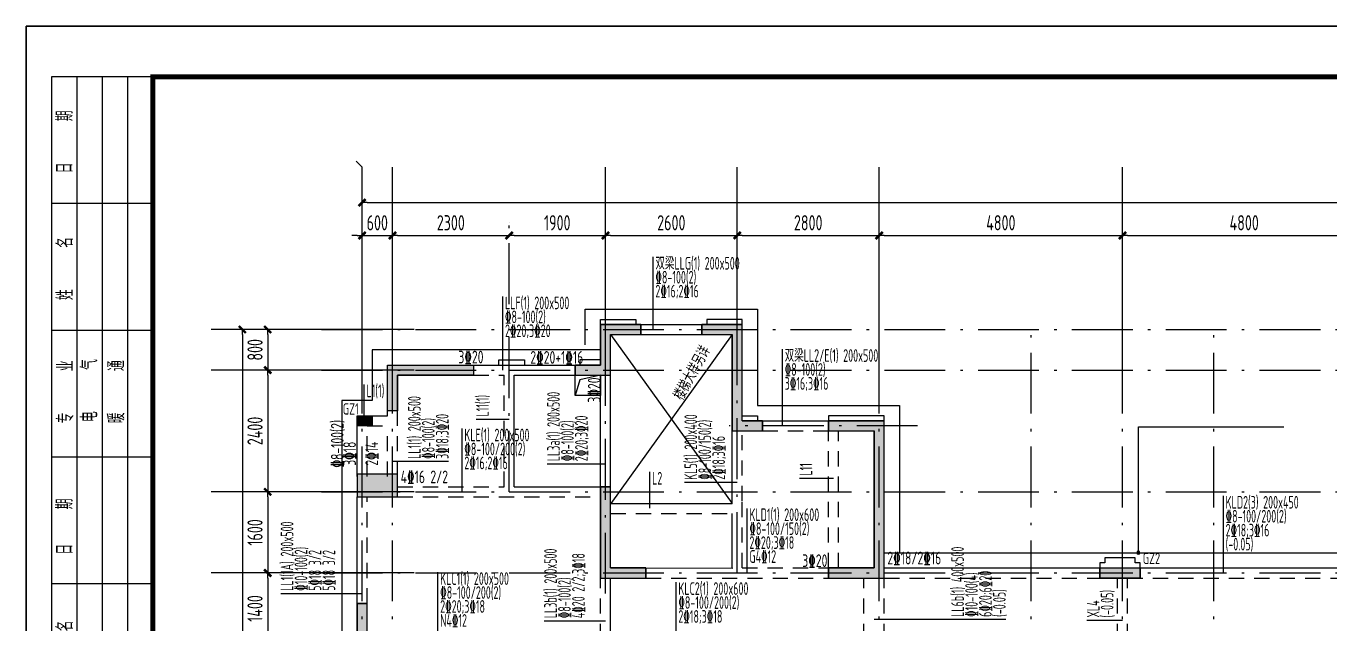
# Model space of a CAD drawing. Extents: x 580289 to 1106878, y -144605 to 78052.
# Drawn here: x 935416 to 961135, y -16174 to -4387 of the extents above; entities that cross this region are included whole.
import ezdxf
from ezdxf.enums import TextEntityAlignment as Align

# ---------------------------------------------------------------- set-up
doc = ezdxf.new("R2010")
doc.units = 0
doc.header["$LTSCALE"] = 100
doc.linetypes.add('2', pattern=[18.5, 12, -3, 0.5, -3])
doc.linetypes.add('3', pattern=[5, 3, -2])
doc.layers.get('0').update_dxf_attribs({"linetype": 'CONTINUOUS'})
doc.layers.get('Defpoints').update_dxf_attribs({"linetype": 'CONTINUOUS'})
for name, color, linetype in [('AXIS', 3, 'CONTINUOUS'), ('COLU', 7, 'CONTINUOUS'), ('DIM', 3, 'CONTINUOUS'), ('HATCH', 254, 'CONTINUOUS'), ('jiangcha', 5, 'CONTINUOUS'), ('k开洞', 255, 'CONTINUOUS'), ('T图框', 7, 'CONTINUOUS'), ('xj', 6, 'CONTINUOUS'), ('图框', 254, 'CONTINUOUS'), ('垂直标注', 2, 'CONTINUOUS'), ('构造柱', 7, 'CONTINUOUS'), ('梁', 4, 'CONTINUOUS'), ('梁原位标注', 7, 'CONTINUOUS'), ('梁虚线', 134, '3'), ('水平标注', 2, 'CONTINUOUS'), ('管道井', 3, 'CONTINUOUS'), ('网格', 253, '2'), ('零厚板', 7, 'CONTINUOUS')]:
    doc.layers.add(name, color=color, linetype=linetype)
doc.styles.add('DX', font='tssdeng.shx', dxfattribs={"width": 0.7, "bigfont": 'tssdchn.shx'})
doc.styles.get("Standard").update_dxf_attribs({"font": 'tssdeng.shx', "width": 0.7, "bigfont": 'tssdchn.shx'})
doc.styles.add('TSSD_Dimension', font='Tssdeng.shx', dxfattribs={"width": 0.7, "bigfont": 'tssdchn.shx'})
doc.dimstyles.new('TSSD_100_100$0', dxfattribs={"dimtxt": 300, "dimasz": 100, "dimexe": 250, "dimexo": 250, "dimgap": 100, "dimtad": 1, "dimdec": 0, "dimzin": 0, "dimdsep": 46, "dimtxsty": 'TSSD_Dimension', "dimblk": '_TSDBK', "dimblk1": '_TSDBK', "dimblk2": '_TSDBK', "dimsah": 1, "dimcen": 0, "dimclrt": 7, "dimadec": 0, "dimazin": 0, "dimtfac": 1, "dimtdec": 0, "dimtix": 1, "dimtmove": 2, "dimatfit": 3, "dimldrblk": '_TSDBK', "dimfxl": 1, "dimtolj": 1, "dimtzin": 0, "dimarcsym": 0})

# ---------------------------------------------------------------- blocks, each defined once
blk = doc.blocks.new('A$C72C84CBD')
at = {"layer": '图框', "color": 0}
for p, q in [((2500, 58400), (500, 58400)), ((500, 58400), (500, 43400)), ((1000, 58400), (1000, 43400)), ((1500, 58400), (1500, 43400)), ((2000, 58400), (2000, 43400)), ((2500, 55900), (500, 55900)), ((2500, 53400), (500, 53400)), ((2500, 50900), (500, 50900)), ((2500, 48400), (500, 48400))]:
    blk.add_line(p, q, dxfattribs=at)
for points in [[(0, 0), (0, 59400), (84100, 59400), (84100, 0)], [(0, 0), (84100, 0), (84100, 59400), (0, 59400)]]:
    blk.add_lwpolyline(points, close=True, dxfattribs=at)
at = {"layer": '图框', "color": 0, "const_width": 100}
blk.add_lwpolyline([(2500, 1000), (83100, 1000), (83100, 58400), (2500, 58400)], close=True, dxfattribs=at)
at = {"layer": '图框', "color": 0, "style": 'DX', "width": 0.7}
for s, p in [('日      期', (747, 57116, 2200)), ('姓      名 ', (752, 54687)), ('专      业', (762, 52186)), ('电      气', (1232, 52213, 2200)), ('暖      通', (1766, 52190, 2200)), ('日     期', (747, 49531, 2200)), ('姓     名', (752, 47126))]:
    blk.add_text(s, height=320, rotation=90, dxfattribs=at).set_placement(p, align=Align.MIDDLE)
blk = doc.blocks.new('图框')
at = {"layer": 'T图框', "color": 4}
blk.add_blockref('A$C72C84CBD', (602717, 102744), dxfattribs=at)
blk = doc.blocks.new('_TSDBK')
blk.add_line((-1, 0), (0, 0))
at = {"const_width": 0.5}
blk.add_lwpolyline([(-0.7, -0.7), (0.7, 0.7)], dxfattribs=at)
blk = doc.blocks.new('*D1918')
at = {"layer": 'Defpoints', "color": 0}
for p in [(-24700, 8155), (-24100, 8155), (-24100, 8155)]:
    blk.add_point(p, dxfattribs=at)
at = {"layer": 'DIM', "color": 0, "lineweight": -2}
for p, q in [((-24800, 8155), (-24900, 8155)), ((-24700, 8155), (-24100, 8155)), ((-24000, 8155), (-23900, 8155))]:
    blk.add_line(p, q, dxfattribs=at)
at = {"layer": 'DIM', "color": 0, "lineweight": -2, "xscale": 100, "yscale": 100, "zscale": 100}
blk.add_blockref('_TSDBK', (-24700, 8155), dxfattribs=at)
at = {"layer": 'DIM', "color": 0, "lineweight": -2, "xscale": 100, "yscale": 100, "zscale": 100, "rotation": 180}
blk.add_blockref('_TSDBK', (-24100, 8155), dxfattribs=at)
at = {"layer": 'DIM', "color": 7, "insert": (-24400, 8405), "char_height": 300, "attachment_point": 5, "style": 'TSSD_Dimension'}
blk.add_mtext('\\A1;600', dxfattribs=at)
blk = doc.blocks.new('*D1919')
at = {"layer": 'Defpoints', "color": 0}
for p in [(-24100, 8155), (-21800, 8155), (-21800, 8155)]:
    blk.add_point(p, dxfattribs=at)
at = {"layer": 'DIM', "color": 0, "lineweight": -2}
for p, q in [((-21800, 8405), (-21800, 8405)), ((-24000, 8155), (-21900, 8155))]:
    blk.add_line(p, q, dxfattribs=at)
at = {"layer": 'DIM', "color": 0, "lineweight": -2, "xscale": 100, "yscale": 100, "zscale": 100, "rotation": 180}
blk.add_blockref('_TSDBK', (-24100, 8155), dxfattribs=at)
at = {"layer": 'DIM', "color": 0, "lineweight": -2, "xscale": 100, "yscale": 100, "zscale": 100}
blk.add_blockref('_TSDBK', (-21800, 8155), dxfattribs=at)
at = {"layer": 'DIM', "color": 7, "insert": (-22950, 8405), "char_height": 300, "attachment_point": 5, "style": 'TSSD_Dimension'}
blk.add_mtext('\\A1;2300', dxfattribs=at)
blk = doc.blocks.new('*D1920')
at = {"layer": 'Defpoints', "color": 0}
for p in [(-21800, 8155), (-19900, 8155), (-19900, 8155)]:
    blk.add_point(p, dxfattribs=at)
at = {"layer": 'DIM', "color": 0, "lineweight": -2}
for p, q in [((-21700, 8155), (-20000, 8155)), ((-19900, 7905), (-19900, 7905))]:
    blk.add_line(p, q, dxfattribs=at)
at = {"layer": 'DIM', "color": 0, "lineweight": -2, "xscale": 100, "yscale": 100, "zscale": 100, "rotation": 180}
blk.add_blockref('_TSDBK', (-21800, 8155), dxfattribs=at)
at = {"layer": 'DIM', "color": 0, "lineweight": -2, "xscale": 100, "yscale": 100, "zscale": 100}
blk.add_blockref('_TSDBK', (-19900, 8155), dxfattribs=at)
at = {"layer": 'DIM', "color": 7, "insert": (-20850, 8405), "char_height": 300, "attachment_point": 5, "style": 'TSSD_Dimension'}
blk.add_mtext('\\A1;1900', dxfattribs=at)
blk = doc.blocks.new('*D1921')
at = {"layer": 'Defpoints', "color": 0}
for p in [(-19900, 8155), (-17300, 8155), (-17300, 8155)]:
    blk.add_point(p, dxfattribs=at)
at = {"layer": 'DIM', "color": 0, "lineweight": -2}
for p, q in [((-19800, 8155), (-17400, 8155)), ((-19900, 7905), (-19900, 7905)), ((-17300, 7905), (-17300, 7905))]:
    blk.add_line(p, q, dxfattribs=at)
at = {"layer": 'DIM', "color": 0, "lineweight": -2, "xscale": 100, "yscale": 100, "zscale": 100, "rotation": 180}
blk.add_blockref('_TSDBK', (-19900, 8155), dxfattribs=at)
at = {"layer": 'DIM', "color": 0, "lineweight": -2, "xscale": 100, "yscale": 100, "zscale": 100}
blk.add_blockref('_TSDBK', (-17300, 8155), dxfattribs=at)
at = {"layer": 'DIM', "color": 7, "insert": (-18600, 8405), "char_height": 300, "attachment_point": 5, "style": 'TSSD_Dimension'}
blk.add_mtext('\\A1;2600', dxfattribs=at)
blk = doc.blocks.new('*D1922')
at = {"layer": 'Defpoints', "color": 0}
for p in [(-17300, 8155), (-14500, 8155), (-14500, 8155)]:
    blk.add_point(p, dxfattribs=at)
at = {"layer": 'DIM', "color": 0, "lineweight": -2}
for p, q in [((-17200, 8155), (-14600, 8155)), ((-17300, 7905), (-17300, 7905)), ((-14500, 7905), (-14500, 7905))]:
    blk.add_line(p, q, dxfattribs=at)
at = {"layer": 'DIM', "color": 0, "lineweight": -2, "xscale": 100, "yscale": 100, "zscale": 100, "rotation": 180}
blk.add_blockref('_TSDBK', (-17300, 8155), dxfattribs=at)
at = {"layer": 'DIM', "color": 0, "lineweight": -2, "xscale": 100, "yscale": 100, "zscale": 100}
blk.add_blockref('_TSDBK', (-14500, 8155), dxfattribs=at)
at = {"layer": 'DIM', "color": 7, "insert": (-15900, 8405), "char_height": 300, "attachment_point": 5, "style": 'TSSD_Dimension'}
blk.add_mtext('\\A1;2800', dxfattribs=at)
blk = doc.blocks.new('*D1923')
at = {"layer": 'Defpoints', "color": 0}
for p in [(-14500, 8155), (-9700, 8155), (-9700, 8155)]:
    blk.add_point(p, dxfattribs=at)
at = {"layer": 'DIM', "color": 0, "lineweight": -2}
for p, q in [((-9700, 8405), (-9700, 8405)), ((-14400, 8155), (-9800, 8155)), ((-14500, 7905), (-14500, 7905))]:
    blk.add_line(p, q, dxfattribs=at)
at = {"layer": 'DIM', "color": 0, "lineweight": -2, "xscale": 100, "yscale": 100, "zscale": 100, "rotation": 180}
blk.add_blockref('_TSDBK', (-14500, 8155), dxfattribs=at)
at = {"layer": 'DIM', "color": 0, "lineweight": -2, "xscale": 100, "yscale": 100, "zscale": 100}
blk.add_blockref('_TSDBK', (-9700, 8155), dxfattribs=at)
at = {"layer": 'DIM', "color": 7, "insert": (-12100, 8405), "char_height": 300, "attachment_point": 5, "style": 'TSSD_Dimension'}
blk.add_mtext('\\A1;4800', dxfattribs=at)
blk = doc.blocks.new('*D1924')
at = {"layer": 'Defpoints', "color": 0}
for p in [(-9700, 8155), (-4900, 8155), (-4900, 8155)]:
    blk.add_point(p, dxfattribs=at)
at = {"layer": 'DIM', "color": 0, "lineweight": -2}
for p, q in [((-9700, 8405), (-9700, 8405)), ((-4900, 8405), (-4900, 8405)), ((-9600, 8155), (-5000, 8155))]:
    blk.add_line(p, q, dxfattribs=at)
at = {"layer": 'DIM', "color": 0, "lineweight": -2, "xscale": 100, "yscale": 100, "zscale": 100, "rotation": 180}
blk.add_blockref('_TSDBK', (-9700, 8155), dxfattribs=at)
at = {"layer": 'DIM', "color": 0, "lineweight": -2, "xscale": 100, "yscale": 100, "zscale": 100}
blk.add_blockref('_TSDBK', (-4900, 8155), dxfattribs=at)
at = {"layer": 'DIM', "color": 7, "insert": (-7300, 8405), "char_height": 300, "attachment_point": 5, "style": 'TSSD_Dimension'}
blk.add_mtext('\\A1;4800', dxfattribs=at)
blk = doc.blocks.new('*D1939')
at = {"layer": 'Defpoints', "color": 0}
for p in [(-24700, 8802), (24500, 8802), (24500, 8802)]:
    blk.add_point(p, dxfattribs=at)
at = {"layer": 'DIM', "color": 0, "lineweight": -2}
for p, q in [((-24600, 8802), (24400, 8802)), ((-24700, 8552), (-24700, 8552))]:
    blk.add_line(p, q, dxfattribs=at)
at = {"layer": 'DIM', "color": 0, "lineweight": -2, "xscale": 100, "yscale": 100, "zscale": 100, "rotation": 180}
blk.add_blockref('_TSDBK', (-24700, 8802), dxfattribs=at)
at = {"layer": 'DIM', "color": 0, "lineweight": -2, "xscale": 100, "yscale": 100, "zscale": 100}
blk.add_blockref('_TSDBK', (24500, 8802), dxfattribs=at)
at = {"layer": 'DIM', "color": 7, "insert": (-100, 9052), "char_height": 300, "attachment_point": 5, "style": 'TSSD_Dimension'}
blk.add_mtext('\\A1;49200', dxfattribs=at)
blk = doc.blocks.new('*D1940')
at = {"layer": 'Defpoints', "color": 0}
for p in [(-26562, 6300), (-26562, 5500), (-26562, 5500)]:
    blk.add_point(p, dxfattribs=at)
at = {"layer": 'DIM', "color": 0, "lineweight": -2}
blk.add_line((-26562, 6200), (-26562, 5600), dxfattribs=at)
at = {"layer": 'DIM', "color": 0, "lineweight": -2, "xscale": 100, "yscale": 100, "zscale": 100}
for p, rotation in [((-26562, 6300), 90), ((-26562, 5500), 270)]:
    blk.add_blockref('_TSDBK', p, dxfattribs=dict(at, rotation=rotation))
at = {"layer": 'DIM', "color": 7, "insert": (-26812, 5900), "char_height": 300, "attachment_point": 5, "rotation": 90, "style": 'TSSD_Dimension'}
blk.add_mtext('\\A1;800', dxfattribs=at)
blk = doc.blocks.new('*D1941')
at = {"layer": 'Defpoints', "color": 0}
for p in [(-26562, 5500), (-26562, 3100), (-26562, 3100)]:
    blk.add_point(p, dxfattribs=at)
at = {"layer": 'DIM', "color": 0, "lineweight": -2}
for p, q in [((-26562, 5400), (-26562, 3200)), ((-26312, 3100), (-26312, 3100))]:
    blk.add_line(p, q, dxfattribs=at)
at = {"layer": 'DIM', "color": 0, "lineweight": -2, "xscale": 100, "yscale": 100, "zscale": 100}
for p, rotation in [((-26562, 5500), 90), ((-26562, 3100), 270)]:
    blk.add_blockref('_TSDBK', p, dxfattribs=dict(at, rotation=rotation))
at = {"layer": 'DIM', "color": 7, "insert": (-26812, 4300), "char_height": 300, "attachment_point": 5, "rotation": 90, "style": 'TSSD_Dimension'}
blk.add_mtext('\\A1;2400', dxfattribs=at)
blk = doc.blocks.new('*D1942')
at = {"layer": 'Defpoints', "color": 0}
for p in [(-26562, 3100), (-26562, 1500), (-26562, 1500)]:
    blk.add_point(p, dxfattribs=at)
at = {"layer": 'DIM', "color": 0, "lineweight": -2}
for p, q in [((-26312, 3100), (-26312, 3100)), ((-26562, 3000), (-26562, 1600)), ((-26312, 1500), (-26312, 1500))]:
    blk.add_line(p, q, dxfattribs=at)
at = {"layer": 'DIM', "color": 0, "lineweight": -2, "xscale": 100, "yscale": 100, "zscale": 100}
for p, rotation in [((-26562, 3100), 90), ((-26562, 1500), 270)]:
    blk.add_blockref('_TSDBK', p, dxfattribs=dict(at, rotation=rotation))
at = {"layer": 'DIM', "color": 7, "insert": (-26812, 2300), "char_height": 300, "attachment_point": 5, "rotation": 90, "style": 'TSSD_Dimension'}
blk.add_mtext('\\A1;1600', dxfattribs=at)
blk = doc.blocks.new('*D1943')
at = {"layer": 'Defpoints', "color": 0}
for p in [(-26562, 1500), (-26562, 100), (-26562, 100)]:
    blk.add_point(p, dxfattribs=at)
at = {"layer": 'DIM', "color": 0, "lineweight": -2}
for p, q in [((-26562, 1400), (-26562, 200)), ((-26312, 1500), (-26312, 1500)), ((-26312, 100), (-26312, 100))]:
    blk.add_line(p, q, dxfattribs=at)
at = {"layer": 'DIM', "color": 0, "lineweight": -2, "xscale": 100, "yscale": 100, "zscale": 100}
for p, rotation in [((-26562, 1500), 90), ((-26562, 100), 270)]:
    blk.add_blockref('_TSDBK', p, dxfattribs=dict(at, rotation=rotation))
at = {"layer": 'DIM', "color": 7, "insert": (-26812, 800), "char_height": 300, "attachment_point": 5, "rotation": 90, "style": 'TSSD_Dimension'}
blk.add_mtext('\\A1;1400', dxfattribs=at)
blk = doc.blocks.new('*D1946')
at = {"layer": 'Defpoints', "color": 0}
for p in [(-27062, 6300), (-27062, -8000), (-27062, -8000)]:
    blk.add_point(p, dxfattribs=at)
at = {"layer": 'DIM', "color": 0, "lineweight": -2}
for p, q in [((-27312, 6300), (-27312, 6300)), ((-27062, 6200), (-27062, -7900))]:
    blk.add_line(p, q, dxfattribs=at)
at = {"layer": 'DIM', "color": 0, "lineweight": -2, "xscale": 100, "yscale": 100, "zscale": 100}
for p, rotation in [((-27062, 6300), 90), ((-27062, -8000), 270)]:
    blk.add_blockref('_TSDBK', p, dxfattribs=dict(at, rotation=rotation))
at = {"layer": 'DIM', "color": 7, "insert": (-27312, -850), "char_height": 300, "attachment_point": 5, "rotation": 90, "style": 'TSSD_Dimension'}
blk.add_mtext('\\A1;14300', dxfattribs=at)
blk = doc.blocks.new('biaozhun')
at = {"layer": 'HATCH'}
h = blk.add_hatch(color=256, dxfattribs=at)
h.paths.add_polyline_path([(-19500, -8100), (-19500, -7400), (-19900, -7400), (-19900, -8100)])
h.paths.add_polyline_path([(-24000, 3000), (-24000, 3450), (-24800, 3450), (-24800, 3000)])
h.paths.add_polyline_path([(-20500, 5400), (-20500, 5600), (-20000, 5600), (-20000, 6400), (-19200, 6400), (-19200, 6200), (-19800, 6200), (-19800, 5400)])
h.paths.add_polyline_path([(-24000, 4700), (-24200, 4700), (-24200, 5600), (-22500, 5600), (-22500, 5400), (-24000, 5400)])
h.paths.add_polyline_path([(-19700, -3000), (-19900, -3000), (-19900, -1900), (-19400, -1900), (-19400, 0), (-19999.3, 0), (-19999.3, 200), (-19200, 200), (-19200, -2100), (-19700, -2100)])
h.paths.add_polyline_path([(-24200, -3000), (-24200, 0), (-24800, 0), (-24800, 900), (-24600, 900), (-24600, 200), (-24000, 200), (-24000, -2800), (-23300, -2800), (-23300, -3000)])
h.paths.add_polyline_path([(-20000, 3200), (-19800, 3200), (-19800, 1600), (-19100, 1600), (-19100, 1400), (-20000, 1400)])
edge = h.paths.add_edge_path()
edge.add_line((-18000, 6200), (-18000, 6400))
edge.add_line((-18000, 6400), (-17200, 6400))
edge.add_line((-18000, 6200), (-17400, 6200))
h = blk.add_hatch(color=256, dxfattribs=at)
h.paths.add_polyline_path([(19300, -8100), (19300, -7400), (19700, -7400), (19700, -8100)])
h.paths.add_polyline_path([(23800, 3000), (23800, 3450), (24600, 3450), (24600, 3000)])
h.paths.add_polyline_path([(-1550, 200), (-1550, 0), (-1450, 0), (-200, 0), (-200, -2300), (0, -2300), (0, 0), (1350, 0), (1350, 200)])
h.paths.add_polyline_path([(20300, 5400), (20300, 5600), (19800, 5600), (19800, 6400), (19000, 6400), (19000, 6200), (19600, 6200), (19600, 5400)])
h.paths.add_polyline_path([(23800, 4700), (24000, 4700), (24000, 5600), (22300, 5600), (22300, 5400), (23800, 5400)])
h.paths.add_polyline_path([(19500, -3000), (19700, -3000), (19700, -1900), (19200, -1900), (19200, 0), (19799.3, 0), (19799.3, 200), (19000, 200), (19000, -2100), (19500, -2100)])
h.paths.add_polyline_path([(24000, -3000), (24000, 0), (24600, 0), (24600, 900), (24400, 900), (24400, 200), (23800, 200), (23800, -2800), (23100, -2800), (23100, -3000)])
h.paths.add_polyline_path([(19800, 3200), (19600, 3200), (19600, 1600), (18900, 1600), (18900, 1400), (19800, 1400)])
h.paths.add_polyline_path([(14200, -2300), (14400, -2300), (14400, 0), (14900, 0), (14900, 200), (14200, 200), (13700, 200), (13700, 0), (14200, 0)])
h.paths.add_polyline_path([(17800, 6200), (17800, 6400), (17000, 6400), (17000, 4500), (16600, 4500), (16600, 4300), (17200, 4300), (17200, 6200)])
h.paths.add_polyline_path([(14400, 1600), (14400, 4300), (15300, 4300), (15300, 4500), (14200, 4500), (14200, 1400), (15300, 1400), (15300, 1600)])
h.paths.add_polyline_path([(10000, -8100), (10000, -7900), (9600, -7900), (9600, -4900), (9400, -4900), (9400, -7900), (9000, -7900), (9000, -8100), (9600, -8100)])
h.paths.add_polyline_path([(10100, 0), (10100, 200), (9400, 200), (8900, 200), (8900, 0), (9400, 0), (9400, -2300), (9600, -2300), (9600, 0)])
h.paths.add_polyline_path([(4600, -2300), (4800, -2300), (4800, 0), (5300, 0), (5300, 200), (4600, 200), (4100, 200), (4100, 0), (4600, 0)])
h.paths.add_polyline_path([(1250, 200), (-200, 200), (-1450, 200), (0, 200)], flags=0)
h.paths.add_polyline_path([(-200, -2300), (0, -2300)], flags=17)
h.paths.add_polyline_path([(-1450, 0), (-200, 0)], flags=0)
h.paths.add_polyline_path([(-200, -2300), (-200, 0)], flags=17)
h.paths.add_polyline_path([(0, -2300), (0, 0)], flags=17)
h.paths.add_polyline_path([(1250, 0), (0, 0)], flags=0)
h.paths.add_polyline_path([(-4800, -2300), (-5000, -2300), (-5000, 0), (-5500, 0), (-5500, 200), (-4800, 200), (-4300, 200), (-4300, 0), (-4800, 0)])
h.paths.add_polyline_path([(-14400, -2300), (-14600, -2300), (-14600, 0), (-15100, 0), (-15100, 200), (-14400, 200), (-13900, 200), (-13900, 0), (-14400, 0)])
h.paths.add_polyline_path([(-10300, 0), (-10300, 200), (-9600, 200), (-9100, 200), (-9100, 0), (-9600, 0), (-9600, -2300), (-9800, -2300), (-9800, 0)])
h.paths.add_polyline_path([(-10200, -8100), (-10200, -7900), (-9800, -7900), (-9800, -4900), (-9600, -4900), (-9600, -7900), (-9200, -7900), (-9200, -8100), (-9800, -8100)])
h.paths.add_polyline_path([(-18000, 6200), (-18000, 6400), (-17200, 6400), (-17200, 4500), (-16800, 4500), (-16800, 4300), (-17400, 4300), (-17400, 6200)])
h.paths.add_polyline_path([(-14600, 1600), (-14600, 4300), (-15500, 4300), (-15500, 4500), (-14400, 4500), (-14400, 1400), (-15500, 1400), (-15500, 1600)])
edge = h.paths.add_edge_path(flags=16)
edge.add_line((1350, 0), (1350, 200))
edge.add_line((-1550, 200), (-1550, 0))
at = {"layer": 'AXIS'}
for p, q in [((-24817.2, 9617.2), (-24700, 9500)), ((-24700, 5500), (-24700, 9500)), ((-24100, 5500), (-24100, 9500)), ((-19900, 5500), (-19900, 9500)), ((-17300, 5500), (-17300, 9500)), ((-14500, 5500), (-14500, 9500)), ((-9700, 5500), (-9700, 9500)), ((-23674.2, 6300), (-27674.2, 6300)), ((-23674.2, 5500), (-27674.2, 5500)), ((-23674.2, 3100), (-27674.2, 3100)), ((-23674.2, 1500), (-27674.2, 1500))]:
    blk.add_line(p, q, dxfattribs=at)
at = {"layer": 'COLU'}
for points in [[(-19200, 6400), (-20000, 6400), (-20000, 5600), (-20500, 5600), (-20500, 5400), (-19800, 5400), (-19800, 6200), (-19200, 6200), (-19200, 6400)], [(-20000, 6400), (-19200, 6400)], [(-20000, 5600), (-20000, 6400)], [(-19800, 6200), (-19200, 6200)], [(-19800, 5400), (-19800, 6200)], [(-19200, 6400), (-19200, 6200)], [(-18000, 6400), (-17200, 6400)], [(-18000, 6200), (-18000, 6400)], [(-18000, 6400), (-18000, 6200), (-17400, 6200), (-17400, 4300), (-16800, 4300), (-16800, 4500), (-17200, 4500), (-17200, 6400), (-18000, 6400)], [(-18000, 6200), (-17400, 6200)], [(-17400, 4300), (-17400, 6200)], [(-17200, 4500), (-17200, 6400)], [(-24200, 5600), (-22500, 5600)], [(-24200, 4700), (-24200, 5600)], [(-22500, 5600), (-22500, 5400), (-24000, 5400), (-24000, 4700), (-24200, 4700), (-24200, 5600), (-22500, 5600)], [(-22500, 5600), (-22500, 5400)], [(-20500, 5600), (-20000, 5600)], [(-20500, 5400), (-20500, 5600)], [(-24000, 5400), (-22500, 5400)], [(-24000, 4700), (-24000, 5400)], [(-20500, 5400), (-19800, 5400)], [(-24000, 4700), (-24200, 4700)], [(-17200, 4500), (-16800, 4500)], [(-16800, 4500), (-16800, 4300)], [(-15500, 4500), (-14400, 4500)], [(-15500, 4300), (-15500, 4500)], [(-15500, 4500), (-15500, 4300), (-14600, 4300), (-14600, 1600), (-15500, 1600), (-15500, 1400), (-14400, 1400), (-14400, 4500), (-15500, 4500)], [(-14400, 1400), (-14400, 4500)], [(-17400, 4300), (-16800, 4300)], [(-15500, 4300), (-14600, 4300)], [(-14600, 1600), (-14600, 4300)], [(-24000, 3450), (-24800, 3450), (-24800, 3000), (-24000, 3000), (-24000, 3450)], [(-20000, 1400), (-20000, 3200)], [(-20000, 3200), (-19800, 3200)], [(-19800, 1600), (-19800, 3200)], [(-19800, 1600), (-19100, 1600)], [(-19100, 1600), (-19100, 1400)], [(-15500, 1600), (-14600, 1600)], [(-15500, 1400), (-15500, 1600)], [(-20000, 1400), (-19100, 1400)], [(-15500, 1400), (-14400, 1400)], [(-24800, 0), (-24800, 900)], [(-24800, 900), (-24600, 900)], [(-24800, 900), (-24800, 0), (-24200, 0), (-24200, -3000), (-23300, -3000), (-23300, -2800), (-24000, -2800), (-24000, 200), (-24600, 200), (-24600, 900), (-24800, 900)], [(-24600, 200), (-24600, 900)]]:
    blk.add_lwpolyline(points, dxfattribs=at)
for points in [[(-24000, 3000), (-24000, 3450), (-24800, 3450), (-24800, 3000)], [(-20000, 3200), (-20000, 1400), (-19100, 1400), (-19100, 1600), (-19800, 1600), (-19800, 3200), (-20000, 3200)]]:
    blk.add_lwpolyline(points, close=True, dxfattribs=at)
at = {"layer": '梁'}
for p, q in [((-19200, 6400), (-18000, 6400)), ((-19200, 6200), (-18000, 6200)), ((-22500, 5600), (-20500, 5600)), ((-21700, 3200), (-21700, 5400)), ((-21700, 5400), (-20500, 5400)), ((-20000, 3200), (-20000, 5100)), ((-19800, 3200), (-19800, 5100)), ((-24200, 4600), (-24200, 4700)), ((-24800, 4600), (-24200, 4600)), ((-24800, 3400), (-24800, 4600)), ((-16800, 4500), (-15300, 4500)), ((-17400, 2871.1), (-17400, 4300)), ((-21700, 3200), (-20000, 3200)), ((-24800, 900), (-24800, 3000)), ((-19800, 2871.1), (-17400, 2871.1)), ((-17400, 1600), (-17400, 2671.1)), ((-19100, 1600), (-17388.5, 1592.6)), ((-14400, 1600), (-9700, 1600)), ((-9700, 1600), (-4900, 1600)), ((-19799.3, 200), (-19799.9, 1400))]:
    blk.add_line(p, q, dxfattribs=at)
at = {"layer": '梁虚线'}
for p, q in [((-22500, 5400), (-21900, 5400)), ((-21900, 3200), (-21900, 5400)), ((-20000, 5100), (-20000, 5400)), ((-19800, 5100), (-19800, 5400)), ((-24000, 4500), (-24000, 4700)), ((-24600, 4400), (-24200, 4400)), ((-24600, 3400), (-24600, 4400)), ((-24200, 3400), (-24200, 4400)), ((-24000, 3400), (-24000, 4500)), ((-17200, 2920), (-17200, 4300)), ((-16800, 4300), (-15300, 4300)), ((-15500, 1600), (-15500, 4300)), ((-15300, 1600), (-15300, 4300)), ((-24000, 3200), (-21900, 3200)), ((-24600, 900), (-24600, 3000)), ((-24000, 3000), (-20000, 3000)), ((-17200, 1600), (-17200, 2920)), ((-19800, 2671.1), (-17400, 2671.1)), ((-17200, 1600), (-15500, 1600)), ((-19999.3, 200), (-19999.9, 1400)), ((-19100, 1400), (-15500, 1400)), ((-14800, 200), (-14800, 1400)), ((-14400, 1400), (-9800, 1400)), ((-14400, 200), (-14400, 1400)), ((-9800, 200), (-9800, 1400)), ((-9600, 1400), (-5000, 1400)), ((-9600, 200), (-9600, 1400))]:
    blk.add_line(p, q, dxfattribs=at)
at = {"layer": '网格'}
for p, q in [((-24700, -10158), (-24700, 8494.5)), ((-24100, -10158), (-24100, 8494.5)), ((-21800, 3100), (-21800, 8494.5)), ((-19900, 1093.1), (-19900, 8494.5)), ((-17300, 1500), (-17300, 8494.5)), ((-14500, -10158), (-14500, 8494.5)), ((-9700, -10158), (-9700, 8495.8)), ((-25497.6, 6300), (25297.6, 6300)), ((-11500, -10158), (-11500, 6300)), ((-7900, -10158), (-7900, 6300)), ((-25497.6, 5500), (25297.6, 5500)), ((-13742.1, 4400), (-17461.8, 4400)), ((-25497.6, 3100), (25297.6, 3100)), ((-25497.6, 1501.3), (25297.6, 1500)), ((-19800, -10158), (-19800, 1401.3))]:
    blk.add_line(p, q, dxfattribs=at)
at = {"layer": '零厚板'}
for p, q in [((-19800, 6200), (-17400, 2871.1)), ((-17400, 6200), (-19795.9, 2871.1))]:
    blk.add_line(p, q, dxfattribs=at)
at = {"layer": 'k开洞', "width": 0.7}
blk.add_text('楼梯大样另详', height=250, rotation=61.26174, dxfattribs=at).set_placement((-18364.7, 4881.1))
at = {"layer": 'DIM'}
for base, p1, p2, picture, middle in [((24500, 8801.9), (-24700, 8801.9), (24500, 8801.9), '*D1939', (-100, 9051.9)), ((-24100, 8155.3), (-24700, 8155.3), (-24100, 8155.3), '*D1918', (-24400, 8405.3)), ((-21800, 8155.3), (-24100, 8155.3), (-21800, 8155.3), '*D1919', (-22950, 8405.3)), ((-19900, 8155.3), (-21800, 8155.3), (-19900, 8155.3), '*D1920', (-20850, 8405.3)), ((-17300, 8155.3), (-19900, 8155.3), (-17300, 8155.3), '*D1921', (-18600, 8405.3)), ((-14500, 8155.3), (-17300, 8155.3), (-14500, 8155.3), '*D1922', (-15900, 8405.3)), ((-9700, 8155.3), (-14500, 8155.3), (-9700, 8155.3), '*D1923', (-12100, 8405.3)), ((-4900, 8155.3), (-9700, 8155.3), (-4900, 8155.3), '*D1924', (-7300, 8405.3))]:
    dim = blk.add_linear_dim(base=base, p1=p1, p2=p2, dimstyle='TSSD_100_100$0', dxfattribs=at)
    dim.commit()
    dim.dimension.update_dxf_attribs({"geometry": picture, "text_midpoint": middle})
for base, p1, p2, picture, middle in [((-27062.2, -8000), (-27062.2, 6300), (-27062.2, -8000), '*D1946', (-27312.2, -850)), ((-26562.1, 5500), (-26562.1, 6300), (-26562.1, 5500), '*D1940', (-26812.1, 5900)), ((-26562.1, 3100), (-26562.1, 5500), (-26562.1, 3100), '*D1941', (-26812.1, 4300)), ((-26562.1, 1500), (-26562.1, 3100), (-26562.1, 1500), '*D1942', (-26812.1, 2300)), ((-26562.1, 100), (-26562.1, 1500), (-26562.1, 100), '*D1943', (-26812.1, 800))]:
    dim = blk.add_linear_dim(base=base, p1=p1, p2=p2, angle=90, dimstyle='TSSD_100_100$0', dxfattribs=at)
    dim.commit()
    dim.dimension.update_dxf_attribs({"geometry": picture, "text_midpoint": middle})

msp = doc.modelspace()

# ---------------------------------------------------------------- hatches: boundary and pattern name
at = {"layer": 'HATCH'}
for points in [[(942244.4, -12271.5), (942244.4, -12070.2), (941944.4, -12070.2), (941944.4, -12271.5)], [(957394.4, -15070.2), (956594.4, -15070.2), (956594.4, -15270.2), (957394.4, -15270.2)]]:
    msp.add_hatch(color=256, dxfattribs=at).paths.add_polyline_path(points)

# ---------------------------------------------------------------- linework, layer by layer
at = {"layer": 'xj'}
for p, q in [((946744.4, -10770.2), (942244.4, -10770.2)), ((942244.4, -10770.2), (942244.4, -11770.2)), ((942244.4, -11770.2), (941644.4, -11770.2)), ((941644.4, -11770.2), (941644.4, -18570.2)), ((957357.4, -14770.2), (957357.4, -12285.6)), ((957357.4, -12285.6), (960225.9, -12285.6))]:
    msp.add_line(p, q, dxfattribs=at)
for points in [[(946444.4, -10670.2), (946444.4, -9970.2), (949844.4, -9970.2), (949844.4, -11870.2), (952644.4, -11870.2), (952644.4, -14770.2)], [(946744.4, -10270.2), (946744.4, -10170.2), (947444.4, -10170.2), (947444.4, -10270.2)], [(946744.4, -10270.2), (946744.4, -10170.2), (947444.4, -10170.2), (947444.4, -10270.2)], [(949544.4, -10270.2), (949544.4, -10170.2), (948844.4, -10170.2), (948844.4, -10270.2)], [(949544.4, -10270.2), (949544.4, -10170.2), (948844.4, -10170.2), (948844.4, -10270.2)], [(944744.4, -11070.2), (944744.4, -10970.2), (945246.6, -10970.2), (945246.6, -11070.2)], [(944744.4, -11070.2), (944744.4, -10970.2), (945246.6, -10970.2), (945246.6, -11070.2)], [(946744.4, -11070.2), (946744.4, -10970.2), (946342.3, -10970.2), (946342.3, -11070.2)], [(946744.4, -11070.2), (946744.4, -10970.2), (946342.3, -10970.2), (946342.3, -11070.2)], [(949544.4, -12170.2), (949544.4, -12070.2), (949846.6, -12070.2), (949846.6, -12170.2)], [(949544.4, -12170.2), (949544.4, -12070.2), (949846.6, -12070.2), (949846.6, -12170.2)], [(952344.4, -12170.2), (952344.4, -12070.2), (951242.3, -12070.2), (951242.3, -12170.2)], [(952344.4, -12170.2), (952344.4, -12070.2), (951242.3, -12070.2), (951242.3, -12170.2)], [(952344.4, -14770.2), (962994.4, -14770.2)]]:
    msp.add_lwpolyline(points, dxfattribs=at)
msp.add_lwpolyline([(956594.4, -14970.2), (956594.4, -15270.2), (957394.4, -15270.2), (957394.4, -14970.2), (957294.4, -14970.2), (957294.4, -14870.2), (956694.4, -14870.2), (956694.4, -14970.2)], close=True, dxfattribs=at)
msp.add_lwpolyline([(956594.4, -14970.2), (956594.4, -15270.2), (957394.4, -15270.2), (957394.4, -14970.2), (957294.4, -14970.2), (957294.4, -14870.2), (956694.4, -14870.2), (956694.4, -14970.2)], close=True, dxfattribs=at)
msp.add_lwpolyline([(957357.4, -14800.2, 1), (957357.4, -14740.2, 1)], format="xyb", close=True, dxfattribs=at)
at = {"layer": '垂直标注'}
for p, q in [((944293.6, -12134.4), (944944.4, -12134.4)), ((943750.5, -12970.9), (942644.4, -12970.9)), ((945695, -13016.9), (946844.4, -13016.9)), ((950675.1, -13299.5), (951344.4, -13299.5)), ((948403.3, -13381.9), (949444.1, -13381.9)), ((940439, -15572), (942044.4, -15572)), ((945636.4, -16112.4), (946845, -16112.4)), ((954739.9, -16086.1), (952144.4, -16086.1)), ((956341, -16099.9), (957044.4, -16099.9))]:
    msp.add_line(p, q, dxfattribs=at)
at = {"layer": '构造柱'}
for points in [[(941944.4, -12070.2), (942244.4, -12070.2), (942244.4, -12271.5), (941944.4, -12271.5)], [(956594.4, -15070.2), (957394.4, -15070.2), (957394.4, -15270.2), (956594.4, -15270.2)], [(956594.4, -15070.2), (957394.4, -15070.2), (957394.4, -15270.2), (956594.4, -15270.2)]]:
    msp.add_lwpolyline(points, close=True, dxfattribs=at)
at = {"layer": '水平标注'}
for p, q in [((947780.4, -8938.3), (947780.4, -10370.2)), ((944813.1, -9720.3), (944813.1, -11170.2)), ((950330.9, -10757.2), (950330.9, -12270.2)), ((942080.4, -11454.7), (942080.4, -12170.2)), ((944011.7, -12324.6), (944011.7, -13570.2)), ((947715.3, -13177.5), (947715.3, -13894.6)), ((959027.9, -13650.8), (959027.9, -15170.2)), ((949635, -13895.9), (949635, -15170.2)), ((943534.9, -15155.4), (943534.9, -16570.2)), ((948233.3, -15352.6), (948233.3, -16570.2))]:
    msp.add_line(p, q, dxfattribs=at)
at = {"layer": '管道井', "color": 6}
msp.add_lwpolyline([(946744.4, -11268.9), (946744.4, -11668.9), (946244.4, -11668.9), (946244.4, -11268.9)], close=True, dxfattribs=at)
msp.add_lwpolyline([(946744.4, -11268.9), (946338.2, -11361), (946244.4, -11668.9)], dxfattribs=at)

# ---------------------------------------------------------------- block references
at = {"layer": 'jiangcha'}
msp.add_blockref('biaozhun', (966744.4, -16670.2), dxfattribs=at)
at = {"layer": 'T图框'}
msp.add_blockref('图框', (332699.5, -166530.6), dxfattribs=at)

# ---------------------------------------------------------------- texts
at = {"layer": '垂直标注', "width": 0.6}
for s, p in [('LL1(1) 200x500', (943200.5, -12920.9)), ('L11(1)', (944543.6, -12084.4)), ('LL3a(1) 200x500', (945945, -12966.9)), ('3\x8418;3\x8420', (943750.5, -12920.9)), ('2\x8420;3\x8420', (946495, -12966.9)), ('KL5(1) 200x400', (948653.3, -13331.9)), ('%%1328-100(2)', (943475.5, -12920.9)), ('\x848-100(2)', (946220, -12966.9)), ('\x848-100/150(2)', (948928.3, -13331.9)), ('2%%13218;3%%13216', (949203.3, -13331.9)), ('L11', (950925.1, -13249.5)), ('LL1(1A) 200x500', (940689, -15522)), ('\x8410-100(2)', (940964, -15522)), ('5\x8418 3/2', (941239, -15522)), ('5\x8418 3/2', (941514, -15522)), ('LL3b(1) 200x500', (945886.4, -16062.4)), ('4\x8420 2/2;3\x8418 ', (946436.4, -16062.4)), ('LL6b(1) 400x500', (953914.9, -16036.1)), ('\x8410-100(4)', (954189.9, -16036.1)), ('6\x8420;6\x8420', (954464.9, -16036.1)), ('\x848-100(2)', (946161.4, -16062.4)), ('(-0.05)', (954739.9, -16036.1)), ('(-0.05)', (956866, -16049.9)), ('XL4', (956591, -16049.9))]:
    msp.add_text(s, height=250, rotation=90, dxfattribs=at).set_placement(p)
at = {"layer": '构造柱', "width": 0.7}
for s, p in [('GZ1', (941665.4, -12046.4)), ('GZ2', (957445, -14993.3))]:
    msp.add_text(s, height=220, dxfattribs=at).set_placement(p)
at = {"layer": '梁原位标注', "width": 0.7}
for s, p in [('3\x8420', (943943.7, -11037.3)), ('2\x8420+1\x8416', (945363.7, -11044.6)), ('4%%13216 2/2', (942805.7, -13400.2)), ('3\x8420', (950726.7, -15052.8)), ('2\x8418/2\x8416', (952405.7, -15000.2))]:
    msp.add_text(s, height=250, dxfattribs=at).set_placement(p)
for s, p in [('3\x8420', (946747.9, -11811.2)), ('\x848-100(2)', (941679.3, -13092)), ('3%%13218', (941923.3, -13056.1)), ('2\x8414', (942359.4, -13054.4))]:
    msp.add_text(s, height=250, rotation=90, dxfattribs=at).set_placement(p)
at = {"layer": '水平标注', "width": 0.6}
for s, p in [('双梁LLG(1) 200x500', (947830.4, -9188.3)), ('\x848-100(2)', (947830.4, -9463.3)), ('2\x8416;2\x8416', (947830.4, -9738.3)), ('LLF(1) 200x500', (944863.1, -9970.3)), ('%%1328-100(2)', (944863.1, -10245.3)), ('2\x8420;3\x8420', (944863.1, -10520.3)), ('双梁LL2/E(1) 200x500', (950380.9, -11007.2)), ('\x848-100(2)', (950380.9, -11282.2)), ('3\x8416;3\x8416', (950380.9, -11557.2)), ('L1(1)', (942130.4, -11704.7)), ('KLE(1) 200x500', (944061.7, -12574.6)), ('\x848-100/200(2)', (944061.7, -12849.6)), ('2%%13216;2%%13216', (944061.7, -13124.6)), ('L2', (947765.3, -13427.5)), ('KLD2(3) 200x450', (959077.9, -13900.8)), ('KLD1(1) 200x600', (949685, -14145.9)), ('\x848-100/150(2)', (949685, -14420.9)), ('\x848-100/200(2)', (959077.9, -14175.8)), ('2\x8418;3\x8416', (959077.9, -14450.8)), ('2\x8420;3\x8418', (949685, -14695.9)), ('(-0.05)', (959077.9, -14725.8)), ('G4\x8412', (949685, -14970.9)), ('KLC1(1) 200x500', (943584.9, -15405.4)), ('\x848-100/200(2)', (943584.9, -15680.4)), ('KLC2(1) 200x600', (948283.3, -15602.6)), ('\x848-100/200(2)', (948283.3, -15877.6)), ('2\x8420;3\x8418', (943584.9, -15955.4)), ('2\x8418;3\x8418', (948283.3, -16152.6)), ('N4\x8412', (943584.9, -16230.4))]:
    msp.add_text(s, height=250, dxfattribs=at).set_placement(p)

doc.saveas('drawing.dxf')
